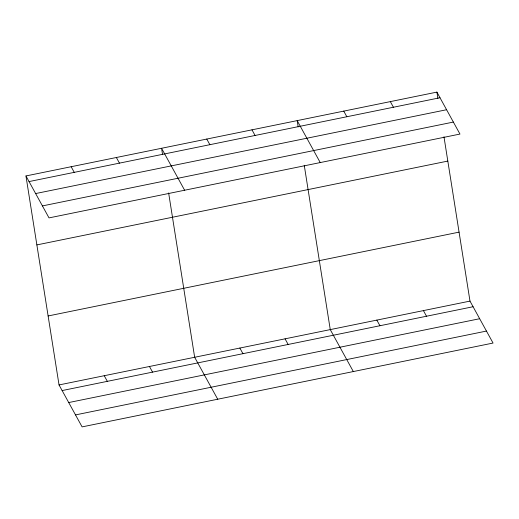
<?xml version="1.0" encoding="UTF-8"?>
<svg xmlns="http://www.w3.org/2000/svg" width="519" height="519" viewBox="0 0 519 519"><rect width="100%" height="100%" fill="white"/><g stroke="black" fill="none" stroke-linecap="round" stroke-linejoin="round"><path stroke-width="0.78" d="M25.95 175.947L436.901 92.11L459.964 134.064L49.013 217.896L25.95 175.947L59.036 384.936L82.099 426.89L493.05 343.053L469.987 301.104L443.972 136.782M29.045 181.579L439.995 97.741M35.636 193.561L446.587 109.73M42.422 205.913L453.379 122.075M36.868 244.91L447.819 161.078M48.118 315.967L459.068 232.136M59.036 384.936L469.987 301.104M62.131 390.567L473.081 306.735M68.716 402.556L479.673 318.718M75.508 414.908L486.459 331.07M390.327 101.607L393.421 107.245M343.753 111.111L346.848 116.743M423.413 310.602L426.508 316.233M320.242 162.564L297.179 120.616L298.172 126.883M376.839 320.106L379.934 325.737M251.975 129.834L255.069 135.465M353.329 371.559L330.259 329.604L304.251 165.289M206.77 139.06L209.864 144.691M285.054 338.829L288.155 344.46M184.628 190.233L161.565 148.278L162.557 154.552M239.849 348.048L242.95 353.679M116.36 157.504L119.454 163.135M217.714 399.228L194.651 357.273L168.636 192.951M71.155 166.722L74.249 172.353M149.446 366.492L152.541 372.123M104.241 375.717L107.336 381.348M436.901 92.11L437.893 98.376"/></g></svg>
